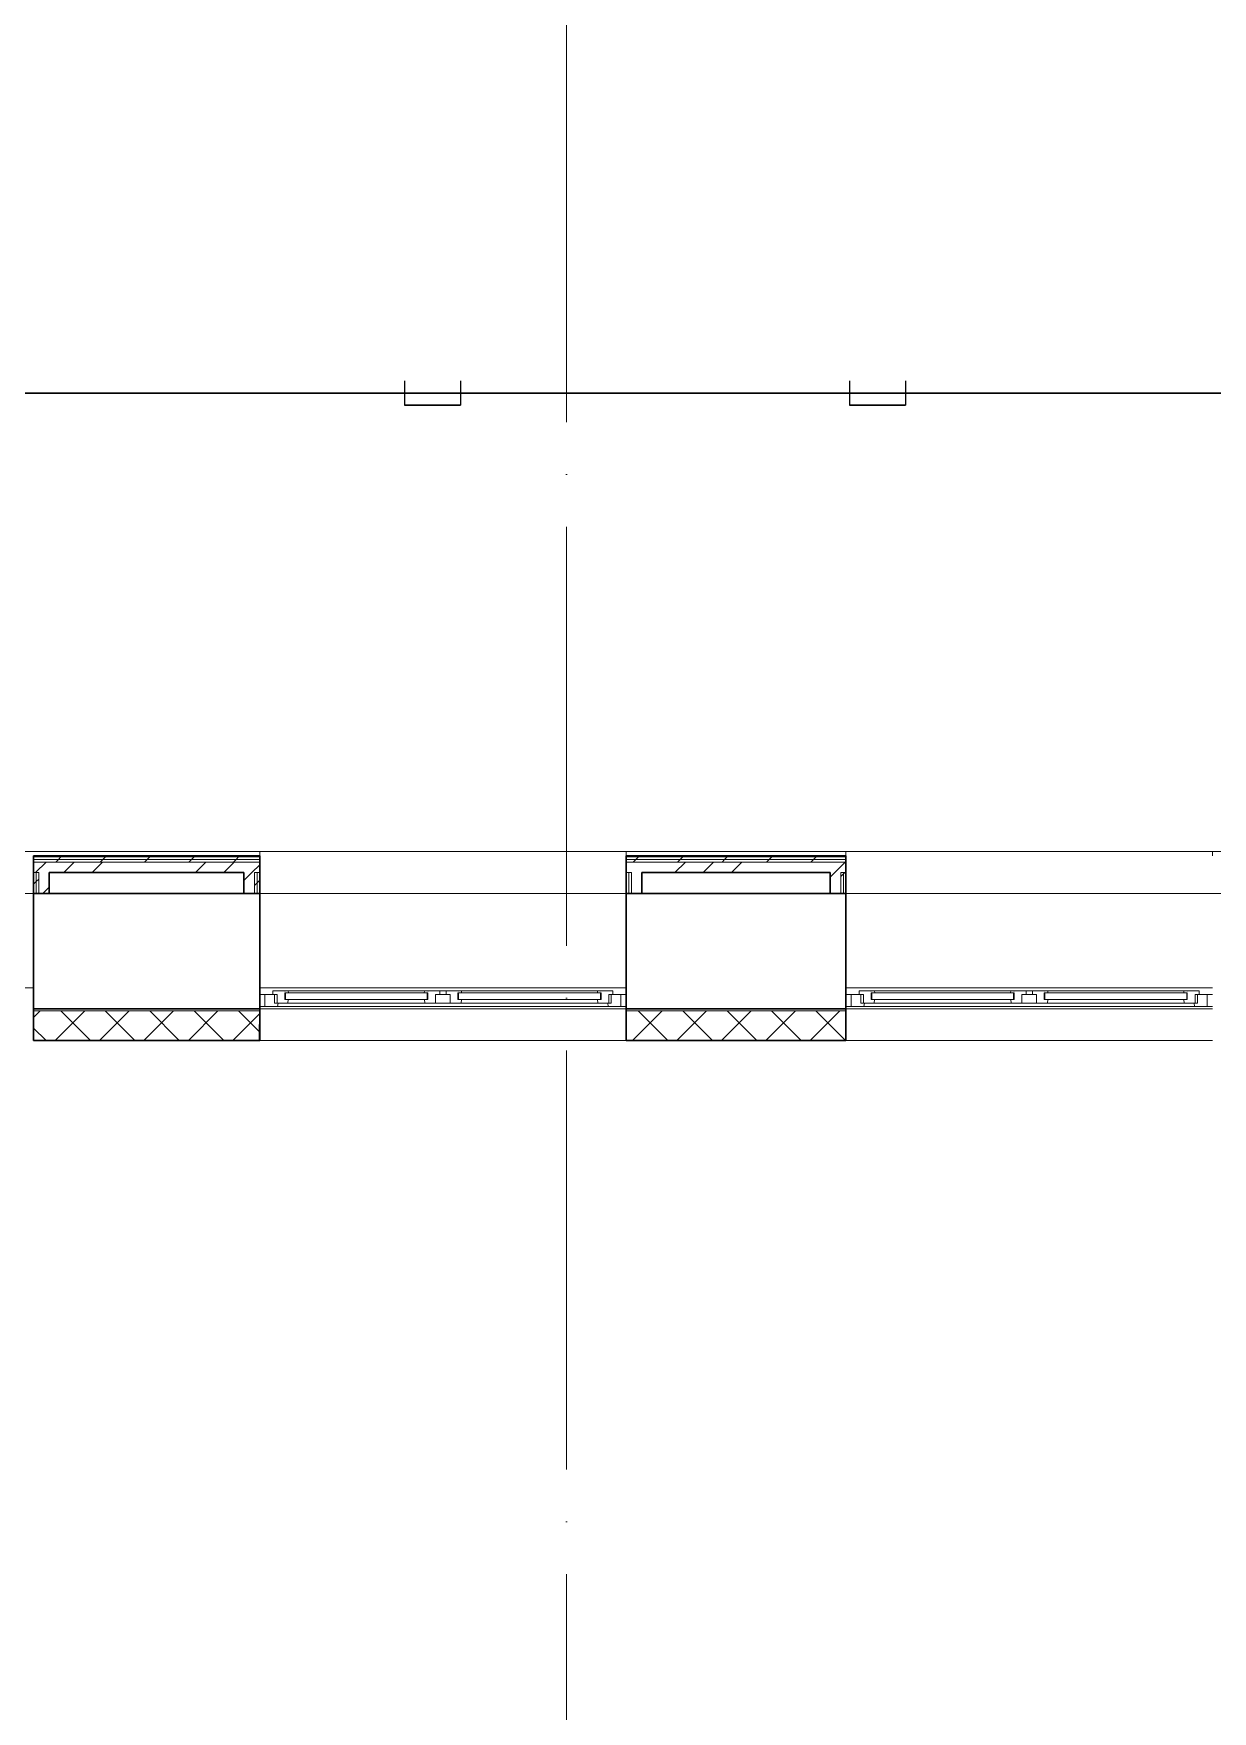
# Model space of a CAD drawing. Header units: millimetres. Extents: x -325553 to 627452, y -28539 to 738858.
# Drawn here: x -24460 to -18830, y 449469 to 457480 of the extents above; entities that cross this region are included whole.
import ezdxf

# ---------------------------------------------------------------- set-up
doc = ezdxf.new("R2010")
doc.units = ezdxf.units.MM
doc.linetypes.add('ADSK_Линия сетки', pattern=[25, 20, -2.5, 0, -2.5])
for name, color, linetype, lineweight in [('_ Окна', 7, 'Continuous', 9), ('RC-Линии_связи-Адресные', 5, 'Continuous', 30), ('Ограждение', 252, 'Continuous', 9), ('Окна', 252, 'Continuous', 9), ('Оси', 252, 'Continuous', 9), ('Стены внутренние', 7, 'Continuous', 18), ('Стены наружные', 7, 'Continuous', 18), ('Стены штриховка', 7, 'Continuous', 9)]:
    doc.layers.add(name, color=color, linetype=linetype, lineweight=lineweight)

# ---------------------------------------------------------------- blocks, each defined once
blk = doc.blocks.new('1 этаж')
at = {"layer": '_ Окна', "color": 251, "lineweight": 18, "true_color": 0x636466}
for p, q in [((-24001.8, 14991.3), (-24057.8, 14991.3)), ((-24057.8, 14991.3), (-24057.8, 14974.3)), ((-24000.8, 14990.3), (-24001.8, 14991.3)), ((-23999.8, 14991.3), (-24000.8, 14990.3)), ((-24000.8, 14950.3), (-24000.8, 14982.3)), ((-24000.8, 14982.3), (-23982.8, 14982.3)), ((-23985.2, 14991.3), (-23999.8, 14991.3)), ((-23982.8, 14982.3), (-23985.2, 14991.3)), ((-23333.4, 14991.3), (-23335.8, 14982.3)), ((-23335.8, 14982.3), (-23317.8, 14982.3)), ((-23318.8, 14991.3), (-23333.4, 14991.3)), ((-23317.8, 14990.3), (-23318.8, 14991.3)), ((-23316.8, 14991.3), (-23317.8, 14990.3)), ((-23317.8, 14982.3), (-23317.8, 14950.3)), ((-23260.8, 14991.3), (-23316.8, 14991.3)), ((-23260.8, 14974.3), (-23260.8, 14991.3)), ((-23174.8, 14991.3), (-23230.8, 14991.3)), ((-23230.8, 14991.3), (-23230.8, 14974.3)), ((-23173.8, 14990.3), (-23174.8, 14991.3)), ((-23172.8, 14991.3), (-23173.8, 14990.3)), ((-23173.8, 14950.3), (-23173.8, 14982.3)), ((-23173.8, 14982.3), (-23155.8, 14982.3)), ((-23158.2, 14991.3), (-23172.8, 14991.3)), ((-23155.8, 14982.3), (-23158.2, 14991.3)), ((-22506.4, 14991.3), (-22508.8, 14982.3)), ((-22508.8, 14982.3), (-22490.8, 14982.3)), ((-22491.8, 14991.3), (-22506.4, 14991.3)), ((-22490.8, 14990.3), (-22491.8, 14991.3)), ((-22489.8, 14991.3), (-22490.8, 14990.3)), ((-22490.8, 14982.3), (-22490.8, 14950.3)), ((-22433.8, 14991.3), (-22489.8, 14991.3)), ((-22433.8, 14974.3), (-22433.8, 14991.3)), ((-21201.8, 14991.3), (-21257.8, 14991.3)), ((-21257.8, 14991.3), (-21257.8, 14974.3)), ((-21200.8, 14990.3), (-21201.8, 14991.3)), ((-21199.8, 14991.3), (-21200.8, 14990.3)), ((-21200.8, 14950.3), (-21200.8, 14982.3)), ((-21200.8, 14982.3), (-21182.8, 14982.3)), ((-21185.2, 14991.3), (-21199.8, 14991.3)), ((-21182.8, 14982.3), (-21185.2, 14991.3)), ((-20533.4, 14991.3), (-20535.8, 14982.3)), ((-20535.8, 14982.3), (-20517.8, 14982.3)), ((-20518.8, 14991.3), (-20533.4, 14991.3)), ((-20517.8, 14990.3), (-20518.8, 14991.3)), ((-20516.8, 14991.3), (-20517.8, 14990.3)), ((-20517.8, 14982.3), (-20517.8, 14950.3)), ((-20460.8, 14991.3), (-20516.8, 14991.3)), ((-20460.8, 14974.3), (-20460.8, 14991.3)), ((-20374.8, 14991.3), (-20430.8, 14991.3)), ((-20430.8, 14991.3), (-20430.8, 14974.3)), ((-20373.8, 14990.3), (-20374.8, 14991.3)), ((-20372.8, 14991.3), (-20373.8, 14990.3)), ((-20373.8, 14950.3), (-20373.8, 14982.3)), ((-20373.8, 14982.3), (-20355.8, 14982.3)), ((-20358.2, 14991.3), (-20372.8, 14991.3)), ((-20355.8, 14982.3), (-20358.2, 14991.3)), ((-19706.4, 14991.3), (-19708.8, 14982.3)), ((-19708.8, 14982.3), (-19690.8, 14982.3)), ((-19691.8, 14991.3), (-19706.4, 14991.3)), ((-19690.8, 14990.3), (-19691.8, 14991.3)), ((-19689.8, 14991.3), (-19690.8, 14990.3)), ((-19690.8, 14982.3), (-19690.8, 14950.3)), ((-19633.8, 14991.3), (-19689.8, 14991.3)), ((-19633.8, 14974.3), (-19633.8, 14991.3)), ((-24057.8, 14974.3), (-24095.8, 14974.3)), ((-24095.8, 14974.3), (-24095.8, 14916.3)), ((-24095.8, 14916.3), (-24036.4, 14916.3)), ((-24057.8, 14974.3), (-24037.8, 14974.3)), ((-24049.8, 14933.3), (-24049.8, 14974.3)), ((-24037.8, 14933.3), (-24049.8, 14933.3)), ((-24037.8, 14974.3), (-24037.8, 14933.3)), ((-24037.8, 14933.3), (-23987.4, 14933.3)), ((-24036.4, 14916.3), (-24031.8, 14933.3)), ((-23982.8, 14950.3), (-24000.8, 14950.3)), ((-23987.4, 14933.3), (-23982.8, 14950.3)), ((-23317.8, 14950.3), (-23335.8, 14950.3)), ((-23335.8, 14950.3), (-23331.2, 14933.3)), ((-23331.2, 14933.3), (-23280.8, 14933.3)), ((-23280.8, 14933.3), (-23280.8, 14974.3)), ((-23280.8, 14974.3), (-23260.8, 14974.3)), ((-23230.8, 14974.3), (-23210.8, 14974.3)), ((-23210.8, 14974.3), (-23210.8, 14933.3)), ((-23210.8, 14933.3), (-23160.4, 14933.3)), ((-23155.8, 14950.3), (-23173.8, 14950.3)), ((-23160.4, 14933.3), (-23155.8, 14950.3)), ((-22490.8, 14950.3), (-22508.8, 14950.3)), ((-22508.8, 14950.3), (-22504.2, 14933.3)), ((-22504.2, 14933.3), (-22453.8, 14933.3)), ((-22459.8, 14933.3), (-22455.2, 14916.3)), ((-22455.2, 14916.3), (-22395.8, 14916.3)), ((-22453.8, 14933.3), (-22453.8, 14974.3)), ((-22453.8, 14974.3), (-22433.8, 14974.3)), ((-22441.8, 14933.3), (-22453.8, 14933.3)), ((-22441.8, 14974.3), (-22441.8, 14933.3)), ((-22395.8, 14974.3), (-22433.8, 14974.3)), ((-22395.8, 14916.3), (-22395.8, 14974.3)), ((-21257.8, 14974.3), (-21295.8, 14974.3)), ((-21295.8, 14974.3), (-21295.8, 14916.3)), ((-21295.8, 14916.3), (-21236.4, 14916.3)), ((-21257.8, 14974.3), (-21237.8, 14974.3)), ((-21249.8, 14933.3), (-21249.8, 14974.3)), ((-21237.8, 14933.3), (-21249.8, 14933.3)), ((-21237.8, 14974.3), (-21237.8, 14933.3)), ((-21237.8, 14933.3), (-21187.4, 14933.3)), ((-21236.4, 14916.3), (-21231.8, 14933.3)), ((-21182.8, 14950.3), (-21200.8, 14950.3)), ((-21187.4, 14933.3), (-21182.8, 14950.3)), ((-20517.8, 14950.3), (-20535.8, 14950.3)), ((-20535.8, 14950.3), (-20531.2, 14933.3)), ((-20531.2, 14933.3), (-20480.8, 14933.3)), ((-20480.8, 14933.3), (-20480.8, 14974.3)), ((-20480.8, 14974.3), (-20460.8, 14974.3)), ((-20430.8, 14974.3), (-20410.8, 14974.3)), ((-20410.8, 14974.3), (-20410.8, 14933.3)), ((-20410.8, 14933.3), (-20360.4, 14933.3)), ((-20355.8, 14950.3), (-20373.8, 14950.3)), ((-20360.4, 14933.3), (-20355.8, 14950.3)), ((-19690.8, 14950.3), (-19708.8, 14950.3)), ((-19708.8, 14950.3), (-19704.2, 14933.3)), ((-19704.2, 14933.3), (-19653.8, 14933.3)), ((-19659.8, 14933.3), (-19655.2, 14916.3)), ((-19655.2, 14916.3), (-19595.8, 14916.3)), ((-19653.8, 14933.3), (-19653.8, 14974.3)), ((-19653.8, 14974.3), (-19633.8, 14974.3)), ((-19641.8, 14933.3), (-19653.8, 14933.3)), ((-19641.8, 14974.3), (-19641.8, 14933.3)), ((-19595.8, 14974.3), (-19633.8, 14974.3)), ((-19595.8, 14916.3), (-19595.8, 14974.3))]:
    blk.add_line(p, q, dxfattribs=at)
at = {"layer": '_ Окна', "color": 251, "true_color": 0x636466}
for p, q in [((-23997.8, 14982.3), (-24000.8, 14982.3)), ((-24000.8, 14982.3), (-24000.8, 14950.3)), ((-23320.8, 14982.3), (-23997.8, 14982.3)), ((-23997.8, 14982.3), (-23997.8, 14950.3)), ((-23997.8, 14950.3), (-23997.8, 14982.3)), ((-23320.8, 14950.3), (-23320.8, 14982.3)), ((-23320.8, 14982.3), (-23320.8, 14950.3)), ((-23317.8, 14982.3), (-23320.8, 14982.3)), ((-23317.8, 14950.3), (-23317.8, 14982.3)), ((-23170.8, 14982.3), (-23173.8, 14982.3)), ((-23173.8, 14982.3), (-23173.8, 14950.3)), ((-22493.8, 14982.3), (-23170.8, 14982.3)), ((-23170.8, 14982.3), (-23170.8, 14950.3)), ((-23170.8, 14950.3), (-23170.8, 14982.3)), ((-22493.8, 14950.3), (-22493.8, 14982.3)), ((-22493.8, 14982.3), (-22493.8, 14950.3)), ((-22490.8, 14982.3), (-22493.8, 14982.3)), ((-22490.8, 14950.3), (-22490.8, 14982.3)), ((-21197.8, 14982.3), (-21200.8, 14982.3)), ((-21200.8, 14982.3), (-21200.8, 14950.3)), ((-20520.8, 14982.3), (-21197.8, 14982.3)), ((-21197.8, 14982.3), (-21197.8, 14950.3)), ((-21197.8, 14950.3), (-21197.8, 14982.3)), ((-20520.8, 14950.3), (-20520.8, 14982.3)), ((-20520.8, 14982.3), (-20520.8, 14950.3)), ((-20517.8, 14982.3), (-20520.8, 14982.3)), ((-20517.8, 14950.3), (-20517.8, 14982.3)), ((-20370.8, 14982.3), (-20373.8, 14982.3)), ((-20373.8, 14982.3), (-20373.8, 14950.3)), ((-19693.8, 14982.3), (-20370.8, 14982.3)), ((-20370.8, 14982.3), (-20370.8, 14950.3)), ((-20370.8, 14950.3), (-20370.8, 14982.3)), ((-19693.8, 14950.3), (-19693.8, 14982.3)), ((-19693.8, 14982.3), (-19693.8, 14950.3)), ((-19690.8, 14982.3), (-19693.8, 14982.3)), ((-19690.8, 14950.3), (-19690.8, 14982.3)), ((-24095.8, 14974.3), (-24120.8, 14974.3)), ((-24120.8, 14916.3), (-24095.8, 14916.3)), ((-24095.8, 14916.3), (-24095.8, 14974.3)), ((-24000.8, 14950.3), (-23997.8, 14950.3)), ((-23997.8, 14950.3), (-23320.8, 14950.3)), ((-23320.8, 14950.3), (-23317.8, 14950.3)), ((-23173.8, 14950.3), (-23170.8, 14950.3)), ((-23170.8, 14950.3), (-22493.8, 14950.3)), ((-22493.8, 14950.3), (-22490.8, 14950.3)), ((-22370.8, 14974.3), (-22395.8, 14974.3)), ((-22395.8, 14974.3), (-22395.8, 14916.3)), ((-22395.8, 14916.3), (-22370.8, 14916.3)), ((-21295.8, 14974.3), (-21320.8, 14974.3)), ((-21320.8, 14916.3), (-21295.8, 14916.3)), ((-21295.8, 14916.3), (-21295.8, 14974.3)), ((-21200.8, 14950.3), (-21197.8, 14950.3)), ((-21197.8, 14950.3), (-20520.8, 14950.3)), ((-20520.8, 14950.3), (-20517.8, 14950.3)), ((-20373.8, 14950.3), (-20370.8, 14950.3)), ((-20370.8, 14950.3), (-19693.8, 14950.3)), ((-19693.8, 14950.3), (-19690.8, 14950.3)), ((-19570.8, 14974.3), (-19595.8, 14974.3)), ((-19595.8, 14974.3), (-19595.8, 14916.3)), ((-19595.8, 14916.3), (-19570.8, 14916.3))]:
    blk.add_line(p, q, dxfattribs=at)
at = {"layer": 'Ограждение', "color": 251, "true_color": 0x636466}
for p, q in [((-27566.2, 15656.3), (-13580.8, 15656.3)), ((-24120.8, 15636.3), (-24120.8, 15656.3)), ((-24120.8, 15656.3), (-22370.8, 15656.3)), ((-22370.8, 15656.3), (-22370.8, 15636.3)), ((-21320.8, 15636.3), (-21320.8, 15656.3)), ((-21320.8, 15656.3), (-19570.8, 15656.3)), ((-19570.8, 15656.3), (-19570.8, 15636.3)), ((-26950.8, 15456.3), (-25200.8, 15456.3)), ((-24120.8, 15456.3), (-22370.8, 15456.3)), ((-21320.8, 15456.3), (-19570.8, 15456.3)), ((-26950.8, 15006.3), (-25200.8, 15006.3)), ((-24120.8, 15006.3), (-22370.8, 15006.3)), ((-21320.8, 15006.3), (-19570.8, 15006.3))]:
    blk.add_line(p, q, dxfattribs=at)
at = {"layer": 'Окна', "color": 251, "true_color": 0x636466}
for p, q in [((-23999.8, 14991.3), (-24001.8, 14991.3)), ((-23333.4, 14991.3), (-23985.2, 14991.3)), ((-23316.8, 14991.3), (-23318.8, 14991.3)), ((-23260.8, 14991.3), (-23230.8, 14991.3)), ((-23172.8, 14991.3), (-23174.8, 14991.3)), ((-22506.4, 14991.3), (-23158.2, 14991.3)), ((-22489.8, 14991.3), (-22491.8, 14991.3)), ((-21199.8, 14991.3), (-21201.8, 14991.3)), ((-20533.4, 14991.3), (-21185.2, 14991.3)), ((-20516.8, 14991.3), (-20518.8, 14991.3)), ((-20460.8, 14991.3), (-20430.8, 14991.3)), ((-20372.8, 14991.3), (-20374.8, 14991.3)), ((-19706.4, 14991.3), (-20358.2, 14991.3)), ((-19689.8, 14991.3), (-19691.8, 14991.3)), ((-24036.4, 14916.3), (-22455.2, 14916.3)), ((-23987.4, 14933.3), (-23331.2, 14933.3)), ((-23210.8, 14933.3), (-23280.8, 14933.3)), ((-23230.8, 14974.3), (-23260.8, 14974.3)), ((-23160.4, 14933.3), (-22504.2, 14933.3)), ((-21236.4, 14916.3), (-19655.2, 14916.3)), ((-21187.4, 14933.3), (-20531.2, 14933.3)), ((-20410.8, 14933.3), (-20480.8, 14933.3)), ((-20430.8, 14974.3), (-20460.8, 14974.3)), ((-20360.4, 14933.3), (-19704.2, 14933.3))]:
    blk.add_line(p, q, dxfattribs=at)
at = {"layer": 'Оси', "color": 251, "linetype": 'ADSK_Линия сетки', "ltscale": 100, "true_color": 0x636466}
for p, q in [((-22655.8, 32206.9), (-22655.8, -32499.9)), ((-805.8, 15456.3), (-72528.1, 15456.3))]:
    blk.add_line(p, q, dxfattribs=at)
at = {"layer": 'Стены внутренние', "color": 251, "lineweight": 30, "true_color": 0x636466}
for p, q in [((-25200.8, 15456.3), (-25200.8, 14906.3)), ((-24195.8, 15456.3), (-25125.8, 15456.3)), ((-24120.8, 14906.3), (-24120.8, 15456.3)), ((-22370.8, 15456.3), (-22370.8, 14906.3)), ((-21395.8, 15456.3), (-22295.8, 15456.3)), ((-21320.8, 14906.3), (-21320.8, 15456.3)), ((-25200.8, 14906.3), (-24120.8, 14906.3)), ((-22370.8, 14906.3), (-21320.8, 14906.3)), ((-25200.8, 14896.3), (-25200.8, 14754.3)), ((-24120.8, 14754.3), (-24120.8, 14896.3)), ((-22370.8, 14896.3), (-22370.8, 14754.3)), ((-21320.8, 14754.3), (-21320.8, 14896.3)), ((-25200.8, 14754.3), (-24120.8, 14754.3)), ((-22370.8, 14754.3), (-21320.8, 14754.3))]:
    blk.add_line(p, q, dxfattribs=at)
at = {"layer": 'Стены внутренние', "color": 251, "true_color": 0x636466}
for p, q in [((-22370.8, 14906.3), (-24120.8, 14906.3)), ((-19570.8, 14906.3), (-21320.8, 14906.3)), ((-22370.8, 14754.3), (-24120.8, 14754.3)), ((-19570.8, 14754.3), (-21320.8, 14754.3))]:
    blk.add_line(p, q, dxfattribs=at)
at = {"layer": 'Стены внутренние', "color": 251, "linetype": 'Continuous', "lineweight": 9, "true_color": 0x636466}
for p, q in [((-25200.8, 14863.9), (-25168.4, 14896.3)), ((-25096.3, 14756.3), (-24956.3, 14896.3)), ((-24930.5, 14756.3), (-25070.5, 14896.3)), ((-24884.2, 14756.3), (-24744.2, 14896.3)), ((-24718.4, 14756.3), (-24858.4, 14896.3)), ((-24672, 14756.3), (-24532, 14896.3)), ((-24506.2, 14756.3), (-24646.2, 14896.3)), ((-24459.9, 14756.3), (-24319.9, 14896.3)), ((-24294.1, 14756.3), (-24434.1, 14896.3)), ((-24247.8, 14756.3), (-24120.8, 14883.2)), ((-24122.8, 14797.1), (-24222, 14896.3)), ((-22338.6, 14756.3), (-22198.6, 14896.3)), ((-22172.8, 14756.3), (-22312.8, 14896.3)), ((-22126.5, 14756.3), (-21986.5, 14896.3)), ((-21960.6, 14756.3), (-22100.6, 14896.3)), ((-21914.3, 14756.3), (-21774.3, 14896.3)), ((-21748.5, 14756.3), (-21888.5, 14896.3)), ((-21702.2, 14756.3), (-21562.2, 14896.3)), ((-21536.4, 14756.3), (-21676.4, 14896.3)), ((-21490.1, 14756.3), (-21350.1, 14896.3)), ((-21324.2, 14756.3), (-21464.2, 14896.3)), ((-25142.6, 14756.3), (-25198.8, 14812.4)), ((-24563.2, 14754.3), (-24564.3, 14756.3)), ((-24420.4, 14756.3), (-24421.3, 14754.7)), ((-21747.6, 14754.3), (-21748.7, 14756.3))]:
    blk.add_line(p, q, dxfattribs=at)
at = {"layer": 'Стены наружные', "color": 251, "lineweight": 30, "true_color": 0x636466}
for p, q in [((-24120.8, 15636.3), (-25200.8, 15636.3)), ((-25200.8, 15636.3), (-25200.8, 15456.3)), ((-24120.8, 15456.3), (-24120.8, 15636.3)), ((-21320.8, 15636.3), (-22370.8, 15636.3)), ((-22370.8, 15636.3), (-22370.8, 15456.3)), ((-21320.8, 15456.3), (-21320.8, 15636.3)), ((-25125.8, 15556.3), (-24195.8, 15556.3)), ((-25125.8, 15456.3), (-25125.8, 15556.3)), ((-24195.8, 15556.3), (-24195.8, 15456.3)), ((-22295.8, 15556.3), (-21395.8, 15556.3)), ((-22295.8, 15456.3), (-22295.8, 15556.3)), ((-21395.8, 15556.3), (-21395.8, 15456.3)), ((-25200.8, 15456.3), (-25125.8, 15456.3)), ((-24195.8, 15456.3), (-24120.8, 15456.3)), ((-22370.8, 15456.3), (-22295.8, 15456.3)), ((-21395.8, 15456.3), (-21320.8, 15456.3)), ((-25200.8, 14906.3), (-25200.8, 14896.3)), ((-24120.8, 14896.3), (-24120.8, 14906.3)), ((-22370.8, 14906.3), (-22370.8, 14896.3)), ((-21320.8, 14896.3), (-21320.8, 14906.3))]:
    blk.add_line(p, q, dxfattribs=at)
at = {"layer": 'Стены наружные', "color": 251, "linetype": 'Continuous', "lineweight": 9, "true_color": 0x636466}
for p, q in [((-25082.3, 15618.8), (-25069.8, 15631.3)), ((-25069.8, 15631.3), (-25064.8, 15636.3)), ((-24870.2, 15618.8), (-24857.7, 15631.3)), ((-24658.1, 15618.8), (-24645.6, 15631.3)), ((-24645.6, 15631.3), (-24640.6, 15636.3)), ((-24445.9, 15618.8), (-24433.4, 15631.3)), ((-24233.8, 15618.8), (-24221.3, 15631.3)), ((-24221.3, 15631.3), (-24216.3, 15636.3)), ((-22324.6, 15618.8), (-22312.1, 15631.3)), ((-22112.5, 15618.8), (-22100, 15631.3)), ((-22100, 15631.3), (-22095, 15636.3)), ((-21900.4, 15618.8), (-21887.9, 15631.3)), ((-21688.2, 15618.8), (-21675.7, 15631.3)), ((-21675.7, 15631.3), (-21670.7, 15636.3)), ((-21476.1, 15618.8), (-21463.6, 15631.3)), ((-25191, 15556.3), (-25141, 15606.3)), ((-25094.8, 15606.3), (-25082.3, 15618.8)), ((-25056.1, 15556.3), (-25006.1, 15606.3)), ((-24921.2, 15556.3), (-24871.2, 15606.3)), ((-24882.7, 15606.3), (-24870.2, 15618.8)), ((-24670.6, 15606.3), (-24658.1, 15618.8)), ((-24458.4, 15606.3), (-24445.9, 15618.8)), ((-24427.7, 15556.3), (-24377.7, 15606.3)), ((-24292.8, 15556.3), (-24242.8, 15606.3)), ((-24246.3, 15606.3), (-24233.8, 15618.8)), ((-24195.8, 15518.3), (-24157.8, 15556.3)), ((-24157.8, 15556.3), (-24120.8, 15593.3)), ((-22337.1, 15606.3), (-22324.6, 15618.8)), ((-22137.7, 15556.3), (-22087.7, 15606.3)), ((-22125, 15606.3), (-22112.5, 15618.8)), ((-22002.8, 15556.3), (-21952.8, 15606.3)), ((-21912.9, 15606.3), (-21900.4, 15618.8)), ((-21867.9, 15556.3), (-21817.9, 15606.3)), ((-21700.7, 15606.3), (-21688.2, 15618.8)), ((-21488.6, 15606.3), (-21476.1, 15618.8)), ((-21395.8, 15534.9), (-21374.4, 15556.3)), ((-21374.4, 15556.3), (-21324.4, 15606.3)), ((-21345.8, 15536.9), (-21333.3, 15549.4)), ((-21333.3, 15549.4), (-21326.5, 15556.3)), ((-25200.8, 15500.3), (-25188.3, 15512.8)), ((-25188.3, 15512.8), (-25175.8, 15525.3)), ((-25156.1, 15456.3), (-25125.8, 15486.6)), ((-24145.8, 15494.6), (-24133.3, 15507.1)), ((-24133.3, 15507.1), (-24120.8, 15519.6))]:
    blk.add_line(p, q, dxfattribs=at)
at = {"layer": 'Стены штриховка', "color": 251, "true_color": 0x636466}
for p, q in [((-25200.8, 15631.3), (-24120.8, 15631.3)), ((-24120.8, 15631.3), (-25200.8, 15631.3)), ((-22370.8, 15631.3), (-21320.8, 15631.3)), ((-21320.8, 15631.3), (-22370.8, 15631.3)), ((-24120.8, 15618.8), (-25200.8, 15618.8)), ((-24120.8, 15606.3), (-25200.8, 15606.3)), ((-25175.8, 15556.3), (-25200.8, 15556.3)), ((-25188.3, 15456.3), (-25188.3, 15556.3)), ((-25175.8, 15456.3), (-25175.8, 15556.3)), ((-24145.8, 15456.3), (-24145.8, 15556.3)), ((-24120.8, 15556.3), (-24145.8, 15556.3)), ((-24133.3, 15456.3), (-24133.3, 15556.3)), ((-21320.8, 15618.8), (-22370.8, 15618.8)), ((-21320.8, 15606.3), (-22370.8, 15606.3)), ((-22345.8, 15556.3), (-22370.8, 15556.3)), ((-22358.3, 15456.3), (-22358.3, 15556.3)), ((-22345.8, 15456.3), (-22345.8, 15556.3)), ((-21345.8, 15456.3), (-21345.8, 15556.3)), ((-21320.8, 15556.3), (-21345.8, 15556.3)), ((-21333.3, 15456.3), (-21333.3, 15556.3)), ((-24120.8, 14896.3), (-25200.8, 14896.3)), ((-25198.8, 14830.3), (-25200.8, 14830.3)), ((-25198.8, 14830.3), (-25198.8, 14756.3)), ((-24120.8, 14830.3), (-24122.8, 14830.3)), ((-24122.8, 14756.3), (-24122.8, 14830.3)), ((-21320.8, 14896.3), (-22370.8, 14896.3)), ((-22368.8, 14830.3), (-22370.8, 14830.3)), ((-22368.8, 14830.3), (-22368.8, 14756.3)), ((-21320.8, 14830.3), (-21322.8, 14830.3)), ((-21322.8, 14756.3), (-21322.8, 14830.3)), ((-25198.8, 14756.3), (-24122.8, 14756.3)), ((-22368.8, 14756.3), (-21322.8, 14756.3))]:
    blk.add_line(p, q, dxfattribs=at)

msp = doc.modelspace()

# ---------------------------------------------------------------- linework, layer by layer
at = {"layer": 'RC-Линии_связи-Адресные'}
msp.add_line((-27045.8, 455763.5), (-12987.5, 455763.5), dxfattribs=at)
at = {"layer": 'RC-Линии_связи-Адресные', "color": 0, "lineweight": -2}
for points in [[(-22688.2, 455821.6), (-22688.2, 455705.5), (-22421.1, 455705.5)], [(-22421.1, 455821.6), (-22421.1, 455705.5), (-22688.2, 455705.5)], [(-20563.7, 455821.6), (-20563.7, 455705.5), (-20296.6, 455705.5)], [(-20296.6, 455821.6), (-20296.6, 455705.5), (-20563.7, 455705.5)]]:
    msp.add_lwpolyline(points, dxfattribs=at)

# ---------------------------------------------------------------- block references
msp.add_blockref('1 этаж', (740.6, 437918.3))

doc.saveas('drawing.dxf')
